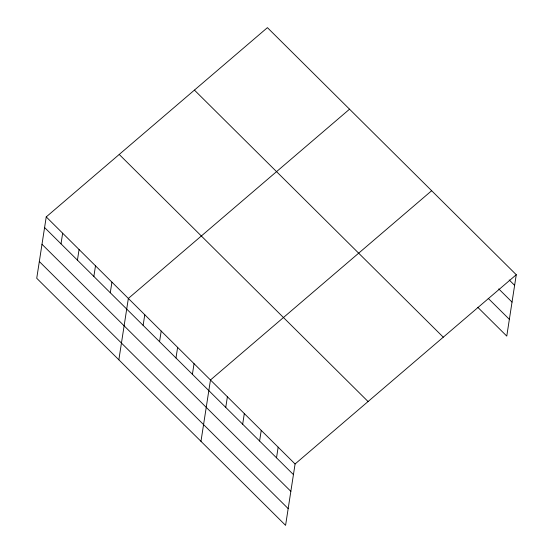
<?xml version="1.0" encoding="UTF-8"?>
<svg xmlns="http://www.w3.org/2000/svg" width="553" height="553" viewBox="0 0 553 553"><rect width="100%" height="100%" fill="white"/><g stroke="black" fill="none" stroke-linecap="round" stroke-linejoin="round"><path stroke-width="0.83" d="M46.231 216.907L36.733 278.27L285.583 525.35L295.081 463.988L516.267 274.73L267.417 27.65L46.231 216.907L295.081 463.988M61.01 243.832L62.655 233.214M77.434 260.145L79.079 249.521M93.858 276.452L95.503 265.827M110.282 292.758L111.927 282.134M118.854 359.803L128.351 298.44L349.537 109.19M143.13 325.371L144.775 314.747M159.554 341.678L161.2 331.053M175.978 357.985L177.624 347.367M192.403 374.291L194.048 363.674M200.974 441.342L210.472 379.98L431.658 190.723M225.748 407.402L227.394 396.778M242.67 424.206L244.315 413.582M259.592 441.004L261.237 430.386M276.514 457.808L278.159 447.183M516.267 274.73L506.769 336.093L477.764 307.295M509.189 279.956L514.629 285.355M498.737 288.901L512.037 302.097M488.209 298.35L509.361 319.351M194.428 90.104L443.278 337.185M119.22 154.453L368.07 401.533M44.586 227.525L293.436 474.612M41.993 244.274L290.843 491.354M39.325 261.521L288.175 508.608"/></g></svg>
